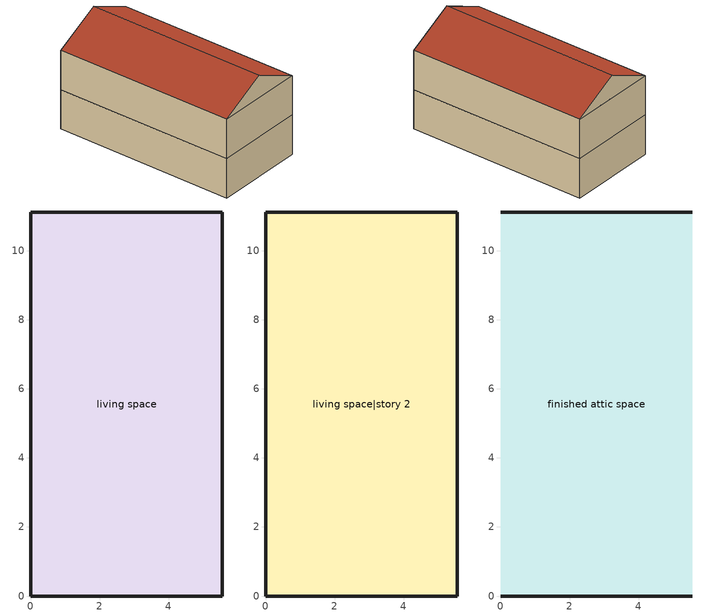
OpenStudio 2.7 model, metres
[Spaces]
living space
 floor foundation: 0,0 0,11.13 5.56,11.13 5.56,0 z0
 wall outside: 0,11.13 0,0 5.56,0 5.56,11.13 0,11.13 z0:2.44
living space|story 2
 floor to living space: 0,0 0,11.13 5.56,11.13 5.56,0 z2.44
 wall outside: 0,11.13 0,0 5.56,0 5.56,11.13 0,11.13 z2.44:4.88
finished attic space
 floor to living space|story 2: 0,11.13 5.56,11.13 5.56,0 0,0 z4.88
 wall outside: 2.78,0,6.27 0,0,4.88 5.56,0,4.88; 2.78,11.13,6.27 5.56,11.13,4.88 0,11.13,4.88
 roof outside: 2.78,11.13,6.27 2.78,0,6.27 5.56,0,4.88 5.56,11.13,4.88; 2.78,0,6.27 2.78,11.13,6.27 0,11.13,4.88 0,0,4.88
[Building]
Building 1: North Axis {deg}=0; Standards Number of Stories=3; Standards Number of Above Ground Stories=3; Standards Building Type=singlefamilydetached; Standards Number of Living Units=1
[Site]
Site 1
[ThermalZone]
living zone: Use Ideal Air Loads=No
[Sizing:Zone]
living zone: Zone Cooling Design Supply Air Temperature Input Method=SupplyAirTemperature; Zone Cooling Design Supply Air Temperature {C}=14; Zone Cooling Design Supply Air Temperature Difference {deltaC}=11.11; Zone Heating Design Supply Air Temperature Input Method=SupplyAirTemperature; Zone Heating Design Supply Air Temperature {C}=40; Zone Heating Design Supply Air Temperature Difference {deltaC}=11.11; Zone Cooling Design Supply Air Humidity Ratio {kg-H2O/kg-air}=0.0085; Zone Heating Design Supply Air Humidity Ratio {kg-H2O/kg-air}=0.008; Cooling Design Air Flow Method=DesignDay; Heating Design Air Flow Method=DesignDay; Account for Dedicated Outdoor Air System=No; Dedicated Outdoor Air System Control Strategy=NeutralSupplyAir; Dedicated Outdoor Air Low Setpoint Temperature for Design {C}=autosize; Dedicated Outdoor Air High Setpoint Temperature for Design {C}=autosize
[Space] Space Type=Space Type 1; Thermal Zone=living zone; Building Unit=unit 1
living space; living space|story 2; finished attic space
[SpaceType]
Space Type 1: Standards Space Type=living
[BuildingUnit]
unit 1: Building Unit Type=Residential
